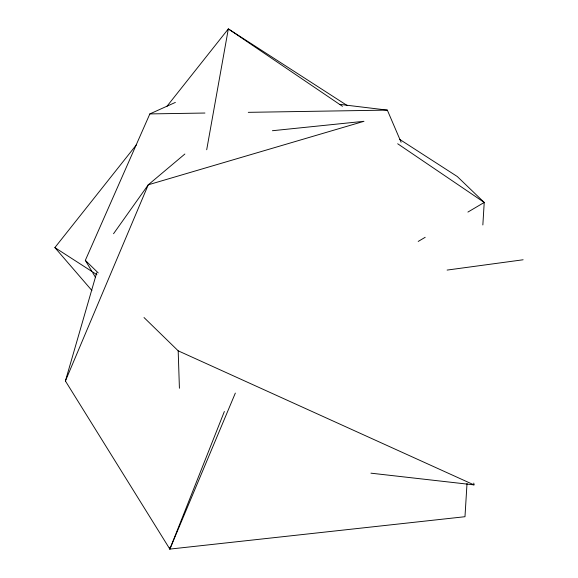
<?xml version="1.0" encoding="UTF-8"?>
<svg xmlns="http://www.w3.org/2000/svg" width="578" height="578" viewBox="0 0 578 578"><rect width="100%" height="100%" fill="white"/><g stroke="black" fill="none" stroke-linecap="round" stroke-linejoin="round"><path stroke-width="0.87" d="M467.024 483.396L464.979 516.71L169.845 549.1L65.408 380.989L96.692 272.83M482.847 224.958L484.227 202.445L457.285 176.528L399.673 139.377M206.7 149.753L228.332 28.9L347.356 105.644M169.477 547.337L169.845 549.1L224.372 411.464M169.845 549.1L235.34 393.091M65.408 380.989L148.257 184.808L184.873 154.015M91.794 271.169L85.327 260.36L149.854 113.917L175.365 102.414M113.534 233.736L148.257 184.808L363.959 121.308L272.419 130.722M91.909 290.524L54.881 247.586L136.574 144.594M166.789 106.497L228.332 28.9L342.479 106.316M418.197 241.438L425.191 237.305M467.913 212.075L484.227 202.445L397.686 143.756M447.105 270.078L523.119 259.775M149.854 113.917L204.937 113.035M248.28 112.342L387.332 110.116L401.11 142.267M370.931 473.172L473.989 484.884L473.787 483.092M339.922 104.394L387.332 110.116M144.009 317.532L178.183 350.824L473.989 484.884M54.881 247.586L96.916 274.702M85.327 260.36L98.224 272.924M92.718 272.715L95.486 277.346M178.183 350.824L179.418 388.25"/></g></svg>
